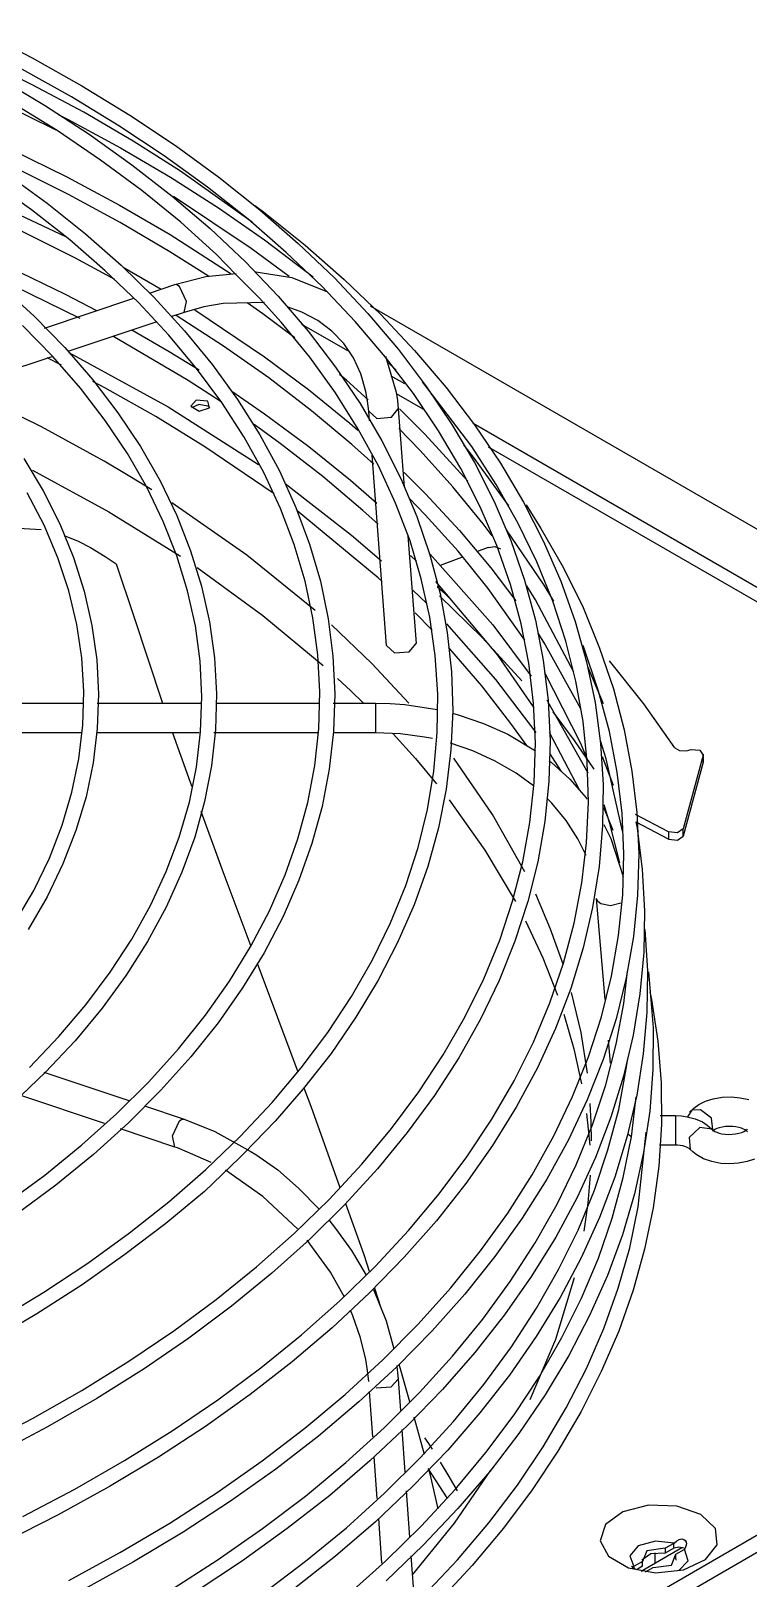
# Model space of a CAD drawing. Extents: x 594 to 813, y 174 to 240.
# Drawn here: x 760.645 to 761.254, y 205.026 to 206.341 of the extents above; entities that cross this region are included whole.
import ezdxf

# ---------------------------------------------------------------- set-up
doc = ezdxf.new("R2010")
doc.units = 0
doc.header["$MEASUREMENT"] = 0
doc.layers.add('AC.REF(S). PIPING', color=3, linetype='CONTINUOUS', lineweight=30)
doc.layers.add('LG-Product', color=3, linetype='CONTINUOUS')

# ---------------------------------------------------------------- blocks, each defined once
blk = doc.blocks.new('UW1-4')
at = {"layer": 'LG-Product', "color": 3, "linetype": 'Continuous'}
for p, q in [((3276.93, 4573.58), (3272.51, 4571.3)), ((3272.51, 4571.3), (3268.27, 4568.92)), ((3272.49, 4569.01), (3277.03, 4571.24)), ((3269.16, 4567.99), (3273.38, 4570.34)), ((3268.27, 4568.92), (3264.2, 4566.43)), ((3268.11, 4566.67), (3272.49, 4569.01)), ((3275.45, 4569.66), (3271.45, 4567.28)), ((3265.12, 4565.53), (3269.16, 4567.99)), ((3271.45, 4567.28), (3267.64, 4564.8)), ((3270.37, 4565.11), (3274.25, 4567.51)), ((3270.5, 4565.18), (3275.09, 4567.44)), ((3264.2, 4566.43), (3260.32, 4563.84)), ((3263.91, 4564.22), (3268.11, 4566.67)), ((3269.45, 4566.05), (3265, 4563.65)), ((3270.28, 4566.48), (3269.45, 4566.05)), ((3261.27, 4562.97), (3265.12, 4565.53)), ((3267.64, 4564.8), (3264.02, 4562.22)), ((3266.69, 4562.61), (3270.37, 4565.11)), ((3270.45, 4565.16), (3270.5, 4565.18)), ((3260.32, 4563.84), (3256.63, 4561.16)), ((3259.89, 4561.67), (3263.91, 4564.22)), ((3265, 4563.65), (3260.74, 4561.15)), ((3274.18, 4563.46), (3269.54, 4561.18)), ((3257.61, 4560.32), (3261.27, 4562.97)), ((3264.02, 4562.22), (3260.6, 4559.55)), ((3263.19, 4560.02), (3266.69, 4562.61)), ((3269.42, 4559.7), (3274, 4561.98)), ((3256.63, 4561.16), (3253.15, 4558.39)), ((3253.79, 4557.35), (3259.89, 4561.67)), ((3260.74, 4561.15), (3256.65, 4558.55)), ((3269.54, 4561.18), (3265.08, 4558.79)), ((3279.05, 4560.53), (3269.73, 4556.16)), ((3274.65, 4561.43), (3271.21, 4558.94)), ((3272.54, 4558.37), (3275.98, 4560.82)), ((3253.88, 4555.11), (3260.48, 4559.52)), ((3254.15, 4557.59), (3257.61, 4560.32)), ((3260.6, 4559.55), (3257.38, 4556.8)), ((3259.87, 4557.35), (3263.19, 4560.02)), ((3265.02, 4557.32), (3269.42, 4559.7)), ((3252.84, 4558.2), (3249.31, 4555.38)), ((3253.15, 4558.39), (3249.88, 4555.53)), ((3256.65, 4558.55), (3252.76, 4555.84)), ((3253.58, 4558.76), (3252.84, 4558.2)), ((3265.08, 4558.79), (3260.78, 4556.29)), ((3271.21, 4558.94), (3267.97, 4556.35)), ((3269.31, 4555.83), (3272.54, 4558.37)), ((3250.9, 4554.77), (3254.15, 4557.59)), ((3257.38, 4556.8), (3254.38, 4553.96)), ((3256.83, 4554.58), (3259.87, 4557.35)), ((3260.79, 4554.82), (3265.02, 4557.32)), ((3268.88, 4554.31), (3273.45, 4556.6)), ((3249.31, 4555.38), (3245.99, 4552.47)), ((3249.88, 4555.53), (3246.82, 4552.6)), ((3252.76, 4555.84), (3248.63, 4552.7)), ((3260.78, 4556.29), (3255.58, 4552.96)), ((3267.97, 4556.35), (3264.94, 4553.68)), ((3266.28, 4553.21), (3269.31, 4555.83)), ((3247.86, 4551.87), (3250.9, 4554.77)), ((3250.67, 4552.71), (3253.88, 4555.11)), ((3254.38, 4553.96), (3251.6, 4551.05)), ((3256.02, 4553.75), (3256.83, 4554.58)), ((3257.51, 4552.74), (3260.79, 4554.82)), ((3265.48, 4552.47), (3268.88, 4554.31)), ((3250.44, 4552.63), (3247.41, 4551.42)), ((3253.49, 4553.11), (3250.44, 4552.63)), ((3253.21, 4550.9), (3255.23, 4552.92)), ((3257.74, 4552.72), (3255.15, 4552.98)), ((3255.23, 4552.92), (3256.02, 4553.75)), ((3260.37, 4552.03), (3257.74, 4552.72)), ((3264.75, 4553.5), (3261.54, 4551.64)), ((3264.94, 4553.68), (3262.13, 4550.93)), ((3263.47, 4550.51), (3266.28, 4553.21)), ((3268.41, 4549.14), (3276.71, 4553.18)), ((3274.36, 4553.48), (3269.69, 4551.21)), ((3245.99, 4552.47), (3242.88, 4549.49)), ((3246.82, 4552.6), (3243.98, 4549.59)), ((3245.05, 4548.9), (3247.86, 4551.87)), ((3259.39, 4550.59), (3259.98, 4551.86)), ((3259.98, 4551.86), (3260.19, 4552.01)), ((3260.19, 4552.01), (3260.37, 4552.03)), ((3262.54, 4551.31), (3260.37, 4552.03)), ((3275.15, 4551.93), (3272.33, 4549.34)), ((3142.58, 4491.8), (3243.75, 4550.21)), ((3251.6, 4551.05), (3249.05, 4548.07)), ((3249.59, 4549.7), (3250.74, 4550.11)), ((3251.33, 4548.84), (3253.21, 4550.9)), ((3252.76, 4550.51), (3256.27, 4550.43)), ((3252.89, 4549.55), (3254.22, 4550.49)), ((3256.27, 4550.43), (3257.91, 4550.13)), ((3257.91, 4550.13), (3259.58, 4549.65)), ((3259.58, 4549.65), (3259.39, 4550.59)), ((3262.13, 4550.93), (3259.54, 4548.11)), ((3260.88, 4547.74), (3263.47, 4550.51)), ((3271.44, 4548.34), (3263.86, 4550.87)), ((3269.69, 4551.21), (3267.03, 4549.83)), ((3242.88, 4549.49), (3240, 4546.43)), ((3243.98, 4549.59), (3241.36, 4546.51)), ((3242.46, 4545.87), (3245.05, 4548.9)), ((3249.6, 4548.68), (3245.7, 4546.42)), ((3247.03, 4548.09), (3248.22, 4548.99)), ((3248.22, 4548.99), (3249.59, 4549.7)), ((3248.9, 4545.88), (3251.33, 4548.84)), ((3250.17, 4547.5), (3252.89, 4549.55)), ((3258.67, 4549.88), (3252.76, 4545.91)), ((3256.24, 4546.8), (3260.27, 4549.41)), ((3259.58, 4549.65), (3260.7, 4549.28)), ((3260.27, 4549.41), (3260.28, 4549.41)), ((3262, 4548.84), (3269.47, 4546.35)), ((3272.33, 4549.34), (3269.73, 4546.68)), ((3246.02, 4547.03), (3247.03, 4548.09)), ((3249.05, 4548.07), (3246.72, 4545.02)), ((3259.54, 4548.11), (3257.17, 4545.22)), ((3258.52, 4544.91), (3260.88, 4547.74)), ((3259.24, 4543.88), (3265.63, 4547.64)), ((3264.03, 4548.18), (3260.86, 4546.34)), ((3270.75, 4545.93), (3273.31, 4548.55)), ((3240, 4546.43), (3237.33, 4543.3)), ((3241.36, 4546.51), (3238.98, 4543.36)), ((3245.2, 4545.8), (3246.02, 4547.03)), ((3252.4, 4544.11), (3256.24, 4546.8)), ((3260.86, 4546.34), (3258.32, 4544.78)), ((3269.37, 4546.27), (3260.94, 4541.66)), ((3269.73, 4546.68), (3267.35, 4543.94)), ((3240.09, 4542.77), (3242.46, 4545.87)), ((3242.48, 4545.95), (3241.57, 4542.89)), ((3241.57, 4544.75), (3242.25, 4545.42)), ((3244.57, 4544.44), (3245.2, 4545.8)), ((3246.72, 4545.02), (3244.63, 4541.92)), ((3246.73, 4542.85), (3248.9, 4545.88)), ((3252.76, 4545.91), (3249.02, 4543.13)), ((3257.17, 4545.22), (3255.04, 4542.27)), ((3256.38, 4542.01), (3258.52, 4544.91)), ((3268.4, 4543.24), (3270.75, 4545.93)), ((3270.01, 4545.19), (3271.22, 4545.8)), ((3270.75, 4545.93), (3278.06, 4543.49)), ((3235.15, 4538.28), (3239.33, 4543.76)), ((3242.01, 4544.29), (3240.85, 4543.62)), ((3243.94, 4542.25), (3245.79, 4543.91)), ((3244.13, 4542.94), (3244.57, 4544.44)), ((3245.79, 4543.91), (3246.37, 4544.4)), ((3248.76, 4541.32), (3252.4, 4544.11)), ((3256.44, 4542.07), (3259.24, 4543.88)), ((3267.35, 4543.94), (3265.21, 4541.14)), ((3266.32, 4543.27), (3267.33, 4543.8)), ((3237.33, 4543.3), (3234.9, 4540.11)), ((3238.98, 4543.36), (3236.83, 4540.16)), ((3237.96, 4539.62), (3240.09, 4542.77)), ((3239.28, 4541.45), (3241.55, 4542.76)), ((3241.46, 4542.19), (3241.39, 4541.47)), ((3241.57, 4542.89), (3241.46, 4542.19)), ((3243.89, 4541.28), (3243.99, 4542.13)), ((3243.99, 4542.13), (3244.13, 4542.94)), ((3244.79, 4539.76), (3246.73, 4542.85)), ((3249.02, 4543.13), (3245.49, 4540.25)), ((3255.53, 4542.97), (3252.76, 4541.06)), ((3255.04, 4542.27), (3253.14, 4539.26)), ((3257.42, 4541.55), (3257.58, 4542.12)), ((3257.58, 4542.12), (3258.57, 4542.21)), ((3258.57, 4542.21), (3259.02, 4541.7)), ((3261.98, 4540.82), (3266.32, 4543.27)), ((3266.28, 4540.49), (3268.4, 4543.24)), ((3271.7, 4539.94), (3277.26, 4542.69)), ((3241.29, 4541.49), (3239.12, 4539.33)), ((3241.39, 4541.47), (3240.89, 4534.83)), ((3241.96, 4540.78), (3241.39, 4541.47)), ((3244.63, 4541.92), (3242.78, 4538.77)), ((3243.89, 4541.27), (3243.21, 4540.67)), ((3243.83, 4540.46), (3243.89, 4541.28)), ((3245.33, 4538.45), (3248.76, 4541.32)), ((3252.76, 4541.06), (3249, 4538.28)), ((3260.94, 4541.66), (3253.27, 4536.75)), ((3254.48, 4539.06), (3256.38, 4542.01)), ((3257.4, 4541.57), (3257.48, 4541.64)), ((3258.31, 4541.29), (3257.42, 4541.55)), ((3257.48, 4541.64), (3257.58, 4541.71)), ((3257.58, 4541.71), (3258.33, 4541.85)), ((3257.82, 4538.26), (3261.98, 4540.82)), ((3259.02, 4541.7), (3258.31, 4541.29)), ((3258.33, 4541.85), (3258.96, 4541.57)), ((3265.21, 4541.14), (3263.3, 4538.28)), ((3235.03, 4540.26), (3146.83, 4489.34)), ((3234.9, 4540.11), (3232.71, 4536.86)), ((3236.83, 4540.16), (3234.92, 4536.91)), ((3236.07, 4536.41), (3237.96, 4539.62)), ((3239.54, 4537.95), (3241.35, 4539.8)), ((3243.21, 4540.67), (3241.96, 4540.78)), ((3243.08, 4536.64), (3244.79, 4539.76)), ((3245.49, 4540.25), (3244.81, 4539.67)), ((3251.42, 4538.54), (3253.63, 4540.15)), ((3264.4, 4537.68), (3266.28, 4540.49)), ((3266.39, 4537.03), (3271.7, 4539.94)), ((3142.79, 4485.74), (3233.71, 4538.23)), ((3233.06, 4535.06), (3235.15, 4538.28)), ((3234.99, 4537.37), (3235.82, 4538.41)), ((3239.12, 4539.33), (3235.49, 4535.34)), ((3242.78, 4538.77), (3241.17, 4535.57)), ((3243.46, 4536.78), (3245.33, 4538.45)), ((3249, 4538.28), (3245.44, 4535.41)), ((3247.8, 4535.74), (3251.42, 4538.54)), ((3253.14, 4539.26), (3251.49, 4536.21)), ((3251.94, 4534.27), (3257.82, 4538.26)), ((3252.82, 4536.06), (3254.48, 4539.06)), ((3263.3, 4538.28), (3261.63, 4535.37)), ((3232.71, 4536.86), (3230.75, 4533.56)), ((3231.98, 4533.24), (3234.99, 4537.37)), ((3234.92, 4536.91), (3233.25, 4533.62)), ((3236.74, 4534.86), (3239.54, 4537.95)), ((3242.38, 4521.36), (3243.61, 4537.54)), ((3262.76, 4534.82), (3264.4, 4537.68)), ((3264.34, 4535.82), (3266.39, 4537.03)), ((3273.21, 4537.27), (3271.56, 4534.51)), ((3234.42, 4533.16), (3236.07, 4536.41)), ((3240.89, 4536.07), (3239.06, 4534.25)), ((3241.17, 4535.57), (3239.81, 4532.34)), ((3241.61, 4533.47), (3243.08, 4536.64)), ((3244.4, 4532.85), (3247.8, 4535.74)), ((3251.49, 4536.21), (3250.08, 4533.11)), ((3251.4, 4533.02), (3252.82, 4536.06)), ((3262.33, 4534.59), (3264.34, 4535.82)), ((3272.46, 4536.26), (3265.98, 4532.72)), ((3231.22, 4531.79), (3233.06, 4535.06)), ((3234.17, 4531.71), (3236.74, 4534.86)), ((3239.06, 4534.25), (3236.18, 4531.14)), ((3245.44, 4535.41), (3243.2, 4533.47)), ((3251, 4535.13), (3245.37, 4530.75)), ((3261.63, 4535.37), (3260.2, 4532.42)), ((3261.36, 4531.92), (3262.76, 4534.82)), ((3271.56, 4534.51), (3270.15, 4531.7)), ((3271.49, 4531.61), (3272.91, 4534.35)), ((3230.75, 4533.56), (3229.04, 4530.22)), ((3230.53, 4533.33), (3229.26, 4531.32)), ((3233.25, 4533.62), (3231.83, 4530.29)), ((3233.02, 4529.88), (3234.42, 4533.16)), ((3239.1, 4532.48), (3240.43, 4533.85)), ((3240.39, 4530.27), (3241.61, 4533.47)), ((3250.08, 4533.11), (3248.92, 4529.98)), ((3250.23, 4529.95), (3251.4, 4533.02)), ((3254.26, 4529.06), (3260.63, 4533.5)), ((3229.62, 4528.47), (3231.22, 4531.79)), ((3233.4, 4530.7), (3234.17, 4531.71)), ((3236.31, 4529.38), (3239.1, 4532.48)), ((3239.81, 4532.34), (3238.7, 4529.07)), ((3243.09, 4531.67), (3244.4, 4532.85)), ((3243.11, 4527.13), (3249.97, 4532.81)), ((3260.2, 4532.42), (3259.03, 4529.43)), ((3265.98, 4532.72), (3259.9, 4528.95)), ((3260.2, 4528.99), (3261.36, 4531.92)), ((3270.15, 4531.7), (3268.99, 4528.85)), ((3270.31, 4528.82), (3271.49, 4531.61)), ((3229.26, 4531.32), (3227.35, 4527.98)), ((3232.21, 4531.21), (3229.02, 4526.49)), ((3231.83, 4530.29), (3230.66, 4526.92)), ((3236.18, 4531.14), (3233.52, 4527.96)), ((3240.57, 4530.69), (3239.88, 4521.55)), ((3245.37, 4530.75), (3242.82, 4528.56)), ((3269.79, 4530.71), (3268.59, 4530.25)), ((3273.65, 4531.34), (3271.74, 4531.22)), ((3229.04, 4530.22), (3227.57, 4526.84)), ((3231.86, 4526.56), (3233.02, 4529.88)), ((3233.17, 4529.77), (3232.7, 4529.58)), ((3233.74, 4529.71), (3233.17, 4529.77)), ((3238.71, 4529.17), (3233.35, 4523.13)), ((3233.74, 4529.71), (3234.73, 4529.34)), ((3233.76, 4526.23), (3236.31, 4529.38)), ((3238.7, 4529.07), (3237.83, 4525.78)), ((3239.43, 4527.03), (3240.39, 4530.27)), ((3239.84, 4528.54), (3240.34, 4529.03)), ((3248.92, 4529.98), (3248.01, 4526.83)), ((3248.45, 4524.36), (3254.26, 4529.06)), ((3249.31, 4526.85), (3250.23, 4529.95)), ((3259.03, 4529.43), (3258.1, 4526.42)), ((3259.29, 4526.03), (3260.2, 4528.99)), ((3267.54, 4529.71), (3266.3, 4528.94)), ((3268.59, 4530.25), (3267.54, 4529.71)), ((3227.35, 4527.98), (3225.69, 4524.59)), ((3228.26, 4525.13), (3229.62, 4528.47)), ((3233.52, 4527.96), (3231.41, 4525.17)), ((3236.01, 4528.86), (3237.84, 4528.17)), ((3258.47, 4527.99), (3252.89, 4523.93)), ((3265.37, 4528.3), (3263.89, 4523.92)), ((3266.3, 4528.94), (3265.37, 4528.3)), ((3268.99, 4528.85), (3268.08, 4525.98)), ((3269.39, 4526.01), (3270.31, 4528.82)), ((3227.57, 4526.84), (3226.35, 4523.42)), ((3229.02, 4526.49), (3228.21, 4525.14)), ((3229.72, 4525.24), (3230.47, 4526.45)), ((3230.66, 4526.92), (3229.74, 4523.53)), ((3230.95, 4523.22), (3231.86, 4526.56)), ((3232.94, 4520.56), (3238.19, 4526.8)), ((3237.41, 4525.75), (3238.07, 4526.36)), ((3238.71, 4523.78), (3239.43, 4527.03)), ((3242.77, 4526.82), (3243.11, 4527.13)), ((3248.01, 4526.83), (3247.35, 4523.65)), ((3248.64, 4523.72), (3249.31, 4526.85)), ((3258.1, 4526.42), (3257.42, 4523.38)), ((3226.48, 4519.12), (3229.72, 4525.24)), ((3227.15, 4521.75), (3228.26, 4525.13)), ((3230.64, 4521.83), (3233.76, 4526.23)), ((3234.24, 4522.02), (3237.89, 4525.58)), ((3236.77, 4525.14), (3237.41, 4525.75)), ((3237.83, 4525.78), (3237.22, 4522.47)), ((3240.14, 4526.08), (3239, 4524.96)), ((3258.63, 4523.04), (3259.29, 4526.03)), ((3268.08, 4525.98), (3267.42, 4523.08)), ((3268.71, 4523.17), (3269.39, 4526.01)), ((3225.69, 4524.59), (3224.28, 4521.16)), ((3238.24, 4520.52), (3238.71, 4523.78)), ((3238.5, 4522.67), (3239.96, 4524.15)), ((3252.89, 4523.93), (3247.76, 4519.67)), ((3248.22, 4520.59), (3248.64, 4523.72)), ((3263.89, 4523.92), (3261.43, 4516.47)), ((3226.35, 4523.42), (3225.38, 4519.98)), ((3229.54, 4522.43), (3228.9, 4521.42)), ((3229.74, 4523.53), (3229.07, 4520.12)), ((3233.35, 4523.13), (3230.1, 4518.76)), ((3230.3, 4519.86), (3230.95, 4523.22)), ((3237.3, 4523.22), (3233.12, 4518.49)), ((3237.22, 4522.47), (3236.87, 4519.15)), ((3243.64, 4519.84), (3247.06, 4523.12)), ((3247.35, 4523.65), (3246.95, 4520.46)), ((3257.42, 4523.38), (3257, 4520.33)), ((3258.23, 4520.04), (3258.63, 4523.04)), ((3267.42, 4523.08), (3267.01, 4520.17)), ((3268.28, 4520.32), (3268.71, 4523.17)), ((3224.28, 4521.16), (3223.11, 4517.7)), ((3224.36, 4517.49), (3225.69, 4521.36)), ((3228.9, 4521.42), (3225.89, 4516.03)), ((3226.29, 4518.34), (3227.15, 4521.75)), ((3230.89, 4518.36), (3234.24, 4522.02)), ((3234.3, 4517.95), (3237.01, 4521.08)), ((3237.01, 4521.08), (3237.12, 4521.19)), ((3240.45, 4520.85), (3239.88, 4521.55)), ((3242.38, 4521.36), (3241.7, 4520.76)), ((3220.53, 4516.42), (3223.44, 4520.08)), ((3225.38, 4519.98), (3224.66, 4516.52)), ((3229.07, 4520.12), (3228.65, 4516.7)), ((3229.89, 4516.17), (3232.94, 4520.56)), ((3229.89, 4516.48), (3230.3, 4519.86)), ((3238.03, 4517.24), (3238.24, 4520.52)), ((3241.7, 4520.76), (3240.45, 4520.85)), ((3240.48, 4516.48), (3243.64, 4519.84)), ((3246.95, 4520.46), (3246.79, 4517.27)), ((3248.05, 4517.45), (3248.22, 4520.59)), ((3257, 4520.33), (3256.83, 4517.26)), ((3258.08, 4517.04), (3258.23, 4520.04)), ((3267.01, 4520.17), (3266.86, 4517.25)), ((3268.11, 4517.46), (3268.28, 4520.32)), ((3225.29, 4519.53), (3223.99, 4516.45)), ((3225.88, 4513.06), (3228.93, 4519.04)), ((3233.12, 4518.49), (3229.71, 4513.97)), ((3236.87, 4519.15), (3236.76, 4515.82)), ((3246.54, 4518.56), (3245.43, 4517.52)), ((3223.11, 4517.7), (3222.19, 4514.22)), ((3223.44, 4514.06), (3224.36, 4517.49)), ((3225.68, 4514.92), (3226.29, 4518.34)), ((3231.81, 4514.76), (3234.3, 4517.95)), ((3238.07, 4513.97), (3238.03, 4517.24)), ((3245.43, 4517.52), (3244.35, 4516.48)), ((3246.79, 4517.27), (3246.9, 4514.07)), ((3248.14, 4514.3), (3248.05, 4517.45)), ((3256.83, 4517.26), (3256.91, 4514.21)), ((3266.86, 4517.25), (3266.96, 4514.33)), ((3268.2, 4514.6), (3268.11, 4517.46)), ((3217.89, 4512.69), (3220.53, 4516.42)), ((3224.66, 4516.52), (3224.2, 4513.04)), ((3228.67, 4516.6), (3225.29, 4510.56)), ((3228.65, 4516.7), (3228.49, 4513.27)), ((3228.77, 4516.75), (3228.67, 4516.6)), ((3229.74, 4513.1), (3229.89, 4516.48)), ((3236.76, 4515.82), (3236.91, 4512.5)), ((3240.84, 4516.35), (3238.08, 4515.93)), ((3242.07, 4516.44), (3240.84, 4516.35)), ((3243.31, 4516.47), (3242.07, 4516.44)), ((3246.92, 4516.47), (3243.31, 4516.47)), ((3243.31, 4516.47), (3243.31, 4515.84)), ((3243.31, 4515.84), (3243.31, 4514.59)), ((3256.88, 4516.47), (3248.17, 4516.47)), ((3258.18, 4514.04), (3258.08, 4517.04)), ((3266.98, 4516.47), (3258.12, 4516.47)), ((3276.9, 4516.47), (3268.23, 4516.47)), ((3225.33, 4511.49), (3225.68, 4514.92)), ((3226.42, 4513.31), (3228.22, 4515.73)), ((3230.47, 4512.87), (3231.81, 4514.76)), ((3234.14, 4514.76), (3232.08, 4513.83)), ((3236.3, 4515.49), (3234.14, 4514.76)), ((3236.77, 4515.62), (3236.3, 4515.49)), ((3243.31, 4514.59), (3243.31, 4513.96)), ((3268.53, 4511.75), (3268.2, 4514.6)), ((3222.19, 4514.22), (3221.53, 4510.71)), ((3222.78, 4510.6), (3223.44, 4514.06)), ((3223.72, 4511.76), (3224.19, 4513.28)), ((3224.74, 4510.87), (3226.42, 4513.31)), ((3225.99, 4509.11), (3228.54, 4513.97)), ((3228.49, 4513.27), (3228.58, 4509.84)), ((3232.08, 4513.83), (3229.72, 4512.43)), ((3238.37, 4510.7), (3238.07, 4513.97)), ((3238.49, 4513.46), (3239.17, 4513.59)), ((3239.17, 4513.59), (3241.21, 4513.87)), ((3241.83, 4513.88), (3239.93, 4511.77)), ((3241.21, 4513.87), (3243.31, 4513.96)), ((3243.31, 4513.96), (3246.91, 4513.96)), ((3246.9, 4514.07), (3247.25, 4510.88)), ((3248.48, 4511.17), (3248.14, 4514.3)), ((3248.19, 4513.96), (3257.06, 4513.96)), ((3256.91, 4514.21), (3257.25, 4511.15)), ((3258.54, 4511.04), (3258.18, 4514.04)), ((3258.32, 4513.96), (3267.02, 4513.96)), ((3260.57, 4513.96), (3259.07, 4509.76)), ((3266.96, 4514.33), (3267.31, 4511.42)), ((3268.3, 4513.96), (3277.14, 4513.96)), ((3215.48, 4512.13), (3215.48, 4511.51)), ((3215.76, 4512.47), (3215.49, 4512.06)), ((3215.49, 4512.06), (3217.17, 4505.8)), ((3215.49, 4512.06), (3215.49, 4511.45)), ((3216.51, 4512.53), (3215.76, 4512.47)), ((3216.91, 4512.44), (3216.51, 4512.53)), ((3217.49, 4512.45), (3216.91, 4512.44)), ((3217.89, 4512.69), (3217.49, 4512.45)), ((3224.05, 4511.94), (3223.14, 4509.51)), ((3224.2, 4513.04), (3223.99, 4509.56)), ((3225.27, 4511.6), (3225.88, 4513.06)), ((3228.36, 4511.95), (3227.55, 4510.67)), ((3228.53, 4512.23), (3228.36, 4511.95)), ((3229.84, 4509.73), (3229.74, 4513.1)), ((3233.15, 4511.56), (3235.05, 4512.42)), ((3235.05, 4512.42), (3236.96, 4513.07)), ((3236.91, 4512.5), (3237.32, 4509.18)), ((3215.48, 4511.48), (3215.48, 4511.51)), ((3215.49, 4511.45), (3215.48, 4511.48)), ((3215.49, 4511.45), (3217.17, 4505.19)), ((3221.53, 4510.71), (3221.12, 4507.2)), ((3222.33, 4505.59), (3223.72, 4511.76)), ((3222.37, 4507.14), (3222.78, 4510.6)), ((3225.23, 4508.06), (3225.33, 4511.49)), ((3228.4, 4511.45), (3226.82, 4510.01)), ((3228.58, 4511.59), (3228.4, 4511.45)), ((3231.38, 4510.52), (3233.15, 4511.56)), ((3233.38, 4507.03), (3236.66, 4511.8)), ((3239.93, 4511.77), (3238.13, 4509.62)), ((3238.91, 4507.45), (3238.37, 4510.7)), ((3247.25, 4510.88), (3247.86, 4507.71)), ((3249.07, 4508.05), (3248.48, 4511.17)), ((3257.25, 4511.15), (3257.84, 4508.11)), ((3259.14, 4508.06), (3258.54, 4511.04)), ((3267.31, 4511.42), (3267.92, 4508.53)), ((3269.12, 4508.91), (3268.53, 4511.75)), ((3223.99, 4509.56), (3224.03, 4506.07)), ((3226.82, 4510.01), (3225.43, 4508.44)), ((3228.58, 4509.84), (3228.92, 4506.42)), ((3230.2, 4506.35), (3229.84, 4509.73)), ((3229.9, 4509.44), (3231.38, 4510.52)), ((3259.07, 4509.76), (3258.94, 4509.41)), ((3225.38, 4504.62), (3225.23, 4508.06)), ((3225.43, 4508.44), (3225.34, 4508.32)), ((3227.12, 4506.52), (3228.35, 4507.99)), ((3228.35, 4507.99), (3228.75, 4508.4)), ((3237.06, 4508.25), (3234.04, 4503.99)), ((3237.32, 4509.18), (3237.98, 4505.88)), ((3249.91, 4504.95), (3249.07, 4508.05)), ((3257.84, 4508.11), (3258.68, 4505.1)), ((3260, 4505.1), (3259.14, 4508.06)), ((3267.92, 4508.53), (3268.78, 4505.66)), ((3269.95, 4506.1), (3269.12, 4508.91)), ((3218.42, 4505.54), (3221.23, 4507.02)), ((3221.12, 4507.2), (3220.96, 4503.68)), ((3222.22, 4503.67), (3222.37, 4507.14)), ((3223.96, 4507.65), (3223.17, 4505.68)), ((3223.41, 4506.24), (3223.9, 4507.85)), ((3230.62, 4502.16), (3233.38, 4507.03)), ((3239.71, 4504.21), (3238.91, 4507.45)), ((3247.86, 4507.71), (3248.72, 4504.56)), ((3258.17, 4507.3), (3256.37, 4502.4)), ((3217.17, 4505.19), (3217.17, 4505.8)), ((3217.17, 4505.8), (3217.66, 4505.46)), ((3217.66, 4505.46), (3218.42, 4505.54)), ((3218.42, 4504.93), (3221.18, 4506.37)), ((3218.42, 4505.54), (3218.42, 4504.93)), ((3221.1, 4505.87), (3220.66, 4502.35)), ((3221.19, 4506.4), (3221.1, 4505.87)), ((3222.57, 4502.91), (3223.41, 4506.24)), ((3223.93, 4506.18), (3223.33, 4504.97)), ((3224.03, 4506.07), (3224.33, 4502.59)), ((3226.12, 4504.96), (3227.12, 4506.52)), ((3228.92, 4506.42), (3229.52, 4503.01)), ((3230.81, 4503), (3230.2, 4506.35)), ((3237.98, 4505.88), (3238.88, 4502.6)), ((3268.78, 4505.66), (3269.88, 4502.82)), ((3271.03, 4503.31), (3269.95, 4506.1)), ((3217.66, 4504.84), (3217.17, 4505.19)), ((3218.42, 4504.93), (3217.66, 4504.84)), ((3223.33, 4504.97), (3222.28, 4501.74)), ((3225.78, 4501.2), (3225.38, 4504.62)), ((3225.43, 4503.53), (3226.12, 4504.96)), ((3234.04, 4503.99), (3231.44, 4499.64)), ((3240.75, 4500.99), (3239.71, 4504.21)), ((3248.72, 4504.56), (3249.83, 4501.43)), ((3251, 4501.88), (3249.91, 4504.95)), ((3258.68, 4505.1), (3259.77, 4502.11)), ((3261.1, 4502.17), (3260, 4505.1)), ((3220.96, 4503.68), (3221.06, 4500.16)), ((3222.32, 4500.19), (3222.22, 4503.67)), ((3229.52, 4503.01), (3230.37, 4499.62)), ((3231.67, 4499.66), (3230.81, 4503)), ((3269.88, 4502.82), (3271.23, 4500.01)), ((3272.36, 4500.57), (3271.03, 4503.31)), ((3220.66, 4502.35), (3220.47, 4498.83)), ((3224.33, 4502.59), (3224.87, 4499.13)), ((3238.88, 4502.6), (3240.04, 4499.35)), ((3249.83, 4501.43), (3251.18, 4498.34)), ((3252.34, 4498.83), (3251, 4501.88)), ((3256.37, 4502.4), (3253.92, 4495.83)), ((3259.77, 4502.11), (3261.11, 4499.15)), ((3262.45, 4499.28), (3261.1, 4502.17)), ((3221.06, 4500.16), (3221.41, 4496.65)), ((3222.67, 4496.73), (3222.32, 4500.19)), ((3226.44, 4497.78), (3225.78, 4501.2)), ((3228.44, 4497.29), (3229.71, 4500.26)), ((3242.05, 4497.81), (3240.75, 4500.99)), ((3273.93, 4497.86), (3272.36, 4500.57)), ((3220.47, 4498.83), (3220.53, 4495.3)), ((3222.49, 4499.48), (3223.35, 4499.25)), ((3223.35, 4499.25), (3224.18, 4499.42)), ((3223.81, 4491.31), (3224.55, 4499.87)), ((3224.18, 4499.42), (3224.44, 4499.62)), ((3224.44, 4499.62), (3224.55, 4499.87)), ((3224.87, 4499.13), (3225.67, 4495.68)), ((3230.37, 4499.62), (3231.47, 4496.25)), ((3232.77, 4496.34), (3231.67, 4499.66)), ((3240.04, 4499.35), (3241.44, 4496.13)), ((3253.91, 4495.83), (3252.34, 4498.83)), ((3261.11, 4499.15), (3262.69, 4496.24)), ((3264.04, 4496.42), (3262.45, 4499.28)), ((3271.23, 4500.01), (3272.83, 4497.25)), ((3227.35, 4494.39), (3226.44, 4497.78)), ((3230.58, 4497.99), (3229.11, 4494.85)), ((3243.58, 4494.66), (3242.05, 4497.81)), ((3251.18, 4498.34), (3252.78, 4495.28)), ((3220.43, 4497.26), (3220.22, 4493.75)), ((3221.41, 4496.65), (3222.02, 4493.14)), ((3223.27, 4493.28), (3222.67, 4496.73)), ((3227.37, 4494.3), (3228.44, 4497.29)), ((3231.47, 4496.25), (3232.81, 4492.92)), ((3234.12, 4493.06), (3232.77, 4496.34)), ((3241.44, 4496.13), (3243.09, 4492.95)), ((3262.69, 4496.24), (3264.51, 4493.37)), ((3265.87, 4493.61), (3264.04, 4496.42)), ((3220.53, 4495.3), (3220.85, 4491.78)), ((3225.67, 4495.68), (3226.72, 4492.25)), ((3229.11, 4494.85), (3227.87, 4491.67)), ((3252.78, 4495.28), (3254.62, 4492.28)), ((3255.73, 4492.87), (3253.91, 4495.83)), ((3220.12, 4493.66), (3219.73, 4488.89)), ((3220.22, 4493.75), (3220.27, 4490.22)), ((3222.23, 4490.96), (3221.9, 4493.71)), ((3228.5, 4491.03), (3227.35, 4494.39)), ((3245.36, 4491.55), (3243.58, 4494.66)), ((3253.37, 4494.38), (3249.92, 4485.17)), ((3267.93, 4490.85), (3265.87, 4493.61)), ((3222.02, 4493.14), (3222.87, 4489.66)), ((3224.12, 4489.84), (3223.27, 4493.28)), ((3226.72, 4492.25), (3228.02, 4488.85)), ((3232.81, 4492.92), (3234.41, 4489.62)), ((3235.72, 4489.81), (3234.12, 4493.06)), ((3243.09, 4492.95), (3244.98, 4489.81)), ((3254.62, 4492.28), (3256.7, 4489.32)), ((3257.78, 4489.96), (3255.73, 4492.87)), ((3264.51, 4493.37), (3266.56, 4490.56)), ((3219.88, 4491.3), (3219.34, 4487.77)), ((3220.01, 4491.94), (3219.88, 4491.3)), ((3220.85, 4491.78), (3221.42, 4488.27)), ((3222.87, 4487.5), (3222.23, 4490.96)), ((3225.86, 4488.49), (3226.66, 4491.91)), ((3229.9, 4487.69), (3228.5, 4491.03)), ((3247.38, 4488.5), (3245.36, 4491.55)), ((3270.22, 4488.15), (3267.93, 4490.85)), ((3220.27, 4490.22), (3220.57, 4486.69)), ((3222.87, 4489.66), (3223.98, 4486.2)), ((3225.23, 4486.43), (3224.12, 4489.84)), ((3227.33, 4490.07), (3226.47, 4487.11)), ((3234.41, 4489.62), (3236.24, 4486.36)), ((3237.56, 4486.61), (3235.72, 4489.81)), ((3244.98, 4489.81), (3247.1, 4486.72)), ((3260.07, 4487.11), (3257.78, 4489.96)), ((3266.56, 4490.56), (3268.85, 4487.8)), ((3219.73, 4488.89), (3219.75, 4485.36)), ((3221.42, 4488.27), (3222.24, 4484.78)), ((3225.32, 4485.05), (3225.86, 4488.49)), ((3228.02, 4488.85), (3229.57, 4485.49)), ((3249.63, 4485.49), (3247.38, 4488.5)), ((3256.7, 4489.32), (3259.01, 4486.42)), ((3219.34, 4487.77), (3219.06, 4484.22)), ((3223.75, 4484.06), (3222.87, 4487.5)), ((3223.35, 4485.88), (3223.52, 4487.85)), ((3226.47, 4487.11), (3225.81, 4484.13)), ((3231.55, 4484.39), (3229.9, 4487.69)), ((3262.58, 4484.32), (3260.07, 4487.11)), ((3268.85, 4487.8), (3271.37, 4485.12)), ((3272.73, 4485.52), (3270.22, 4488.15)), ((3220.57, 4486.69), (3221.13, 4483.18)), ((3222.01, 4485.41), (3221.89, 4486.29)), ((3223.98, 4486.2), (3225.33, 4482.78)), ((3226.58, 4483.05), (3225.23, 4486.43)), ((3236.24, 4486.36), (3238.31, 4483.15)), ((3239.64, 4483.45), (3237.56, 4486.61)), ((3247.1, 4486.72), (3249.46, 4483.7)), ((3259.01, 4486.42), (3261.55, 4483.59)), ((3376.14, 4348.95), (3140.29, 4485.12)), ((3376.51, 4350.19), (3142.79, 4485.13)), ((3219.75, 4485.36), (3220.02, 4481.83)), ((3222.66, 4481.96), (3222.01, 4485.41)), ((3222.24, 4484.78), (3223.32, 4481.31)), ((3229.57, 4485.49), (3231.36, 4482.16)), ((3233.44, 4481.14), (3231.55, 4484.39)), ((3252.1, 4482.55), (3249.63, 4485.49)), ((3265.32, 4481.6), (3262.58, 4484.32)), ((3271.5, 4485.13), (3264.28, 4482.72)), ((3271.37, 4485.12), (3274.1, 4482.5)), ((3212.35, 4482.96), (3211.61, 4482.8)), ((3213.11, 4483.03), (3212.35, 4482.96)), ((3213.87, 4483), (3213.11, 4483.03)), ((3214.62, 4482.87), (3213.87, 4483)), ((3219.06, 4484.22), (3219.03, 4480.68)), ((3221.13, 4483.18), (3221.93, 4479.68)), ((3221.58, 4479.64), (3221.16, 4483.03)), ((3224.89, 4480.65), (3223.75, 4484.06)), ((3228.17, 4479.71), (3226.58, 4483.05)), ((3238.31, 4483.15), (3240.62, 4480)), ((3241.95, 4480.34), (3239.64, 4483.45)), ((3249.4, 4483.79), (3248.81, 4482.23)), ((3249.46, 4483.7), (3251.86, 4480.97)), ((3261.55, 4483.59), (3264.31, 4480.83)), ((3266.35, 4480.77), (3273.47, 4483.14)), ((3215.27, 4482.66), (3214.62, 4482.87)), ((3214.77, 4481.21), (3215.7, 4481.93)), ((3215.85, 4482.38), (3215.27, 4482.66)), ((3215.7, 4481.93), (3216.45, 4481.89)), ((3216.27, 4482.08), (3215.85, 4482.38)), ((3216.64, 4481.74), (3216.27, 4482.08)), ((3216.45, 4481.89), (3216.81, 4481.34)), ((3220.02, 4481.83), (3220.54, 4478.31)), ((3223.57, 4478.52), (3222.66, 4481.96)), ((3224.99, 4480.89), (3225.07, 4482.48)), ((3225.33, 4482.78), (3226.93, 4479.38)), ((3231.36, 4482.16), (3233.39, 4478.89)), ((3248.81, 4482.23), (3246.35, 4475.34)), ((3254.81, 4479.67), (3252.1, 4482.55)), ((3262.94, 4482.27), (3259.58, 4481.15)), ((3212.05, 4480.29), (3212.23, 4480.36)), ((3212.23, 4480.36), (3212.44, 4480.43)), ((3212.44, 4480.43), (3212.7, 4480.48)), ((3212.7, 4480.48), (3212.97, 4480.51)), ((3212.97, 4480.51), (3213.27, 4480.52)), ((3213.27, 4480.52), (3213.57, 4480.51)), ((3213.57, 4480.51), (3213.86, 4480.47)), ((3213.86, 4480.47), (3214.13, 4480.4)), ((3214.13, 4480.4), (3214.33, 4480.33)), ((3214.33, 4480.33), (3214.5, 4480.26)), ((3214.66, 4480.23), (3214.77, 4481.21)), ((3215.13, 4480.62), (3214.75, 4480.28)), ((3214.75, 4480.29), (3215.75, 4480.43)), ((3215.55, 4480.9), (3215.13, 4480.62)), ((3216.16, 4481.17), (3215.55, 4480.9)), ((3215.75, 4480.43), (3216.67, 4479.57)), ((3216.83, 4481.34), (3216.16, 4481.17)), ((3217.32, 4481.41), (3216.83, 4481.34)), ((3217.83, 4481.44), (3217.32, 4481.41)), ((3219.14, 4481.44), (3217.83, 4481.44)), ((3217.83, 4481.44), (3217.83, 4480.81)), ((3217.83, 4480.81), (3217.83, 4479.56)), ((3219.03, 4480.68), (3219.25, 4477.14)), ((3223.32, 4481.31), (3224.64, 4477.87)), ((3226.27, 4477.27), (3224.89, 4480.65)), ((3224.96, 4479.29), (3224.99, 4480.89)), ((3225.4, 4481.61), (3225.24, 4480.28)), ((3235.56, 4477.93), (3233.44, 4481.14)), ((3244.49, 4477.3), (3241.95, 4480.34)), ((3251.86, 4480.97), (3254.45, 4478.29)), ((3259.58, 4481.15), (3256.97, 4480.1)), ((3259.77, 4481.14), (3259.58, 4481.15)), ((3259.98, 4480.99), (3259.77, 4481.14)), ((3260.57, 4479.72), (3259.98, 4480.99)), ((3264.31, 4480.83), (3267.29, 4478.14)), ((3268.27, 4478.96), (3265.32, 4481.6)), ((3211.74, 4480.27), (3211.71, 4480.31)), ((3211.71, 4480.06), (3211.73, 4480.09)), ((3211.71, 4480.06), (3211.71, 4480.06)), ((3211.73, 4480.09), (3211.8, 4480.15)), ((3211.79, 4480.22), (3211.74, 4480.27)), ((3211.89, 4480.16), (3211.79, 4480.22)), ((3211.8, 4480.15), (3211.9, 4480.22)), ((3212.03, 4480.08), (3211.89, 4480.16)), ((3211.9, 4480.22), (3212.05, 4480.29)), ((3212.2, 4480.01), (3212.03, 4480.08)), ((3212.45, 4479.94), (3212.2, 4480.01)), ((3212.73, 4479.88), (3212.45, 4479.94)), ((3213.02, 4479.85), (3212.73, 4479.88)), ((3213.33, 4479.84), (3213.02, 4479.85)), ((3213.61, 4479.86), (3213.33, 4479.84)), ((3213.88, 4479.9), (3213.61, 4479.86)), ((3214.12, 4479.96), (3213.88, 4479.9)), ((3214.32, 4480.03), (3214.12, 4479.96)), ((3214.49, 4480.1), (3214.32, 4480.03)), ((3214.61, 4480.17), (3214.49, 4480.1)), ((3214.5, 4480.26), (3214.69, 4480.13)), ((3214.7, 4480.23), (3214.61, 4480.17)), ((3214.75, 4480.28), (3214.7, 4480.23)), ((3216.67, 4479.57), (3216.59, 4478.57)), ((3217.83, 4479.56), (3217.83, 4478.93)), ((3220.99, 4473.68), (3220.31, 4480.04)), ((3222.27, 4476.18), (3221.58, 4479.64)), ((3221.59, 4479.63), (3221.66, 4479.68)), ((3221.66, 4479.68), (3221.92, 4479.89)), ((3221.93, 4479.68), (3222.99, 4476.21)), ((3225.24, 4480.28), (3225.11, 4478.94)), ((3226.93, 4479.38), (3228.77, 4476.03)), ((3230, 4476.41), (3228.17, 4479.71)), ((3240.62, 4480), (3243.16, 4476.91)), ((3256.97, 4480.1), (3254.43, 4478.66)), ((3257.73, 4476.86), (3254.81, 4479.67)), ((3260.37, 4478.77), (3265, 4480.32)), ((3260.37, 4478.77), (3260.57, 4479.72)), ((3211.11, 4477.75), (3211.73, 4477.53)), ((3214.73, 4477.53), (3215.44, 4477.78)), ((3215.44, 4477.78), (3216.07, 4478.13)), ((3216.07, 4478.13), (3216.35, 4478.35)), ((3216.35, 4478.35), (3216.6, 4478.59)), ((3216.6, 4478.59), (3216.63, 4478.62)), ((3216.63, 4478.62), (3216.68, 4478.65)), ((3216.68, 4478.65), (3216.77, 4478.71)), ((3216.77, 4478.71), (3216.89, 4478.76)), ((3216.89, 4478.76), (3217.04, 4478.82)), ((3217.04, 4478.82), (3217.22, 4478.86)), ((3217.22, 4478.86), (3217.43, 4478.9)), ((3217.43, 4478.9), (3217.65, 4478.92)), ((3217.65, 4478.92), (3217.74, 4478.93)), ((3217.74, 4478.93), (3217.83, 4478.93)), ((3217.83, 4478.93), (3219.2, 4478.93)), ((3220.54, 4478.31), (3221.31, 4474.8)), ((3224.72, 4475.1), (3223.57, 4478.52)), ((3224.64, 4477.87), (3226.2, 4474.47)), ((3233.39, 4478.89), (3235.65, 4475.66)), ((3237.92, 4474.78), (3235.56, 4477.93)), ((3253.5, 4478.14), (3251.62, 4476.82)), ((3253.96, 4478.41), (3253.5, 4478.14)), ((3254.43, 4478.66), (3253.96, 4478.41)), ((3254.45, 4478.29), (3254.66, 4478.07)), ((3254.66, 4478.07), (3254.87, 4477.84)), ((3254.87, 4477.84), (3257.84, 4475)), ((3257.28, 4477.46), (3259.94, 4478.62)), ((3259.94, 4478.62), (3260.15, 4478.7)), ((3260.15, 4478.7), (3260.37, 4478.77)), ((3267.29, 4478.14), (3270.48, 4475.54)), ((3271.43, 4476.39), (3268.27, 4478.96)), ((3211.73, 4477.53), (3212.47, 4477.39)), ((3212.47, 4477.39), (3213.23, 4477.34)), ((3213.23, 4477.34), (3213.99, 4477.38)), ((3213.99, 4477.38), (3214.73, 4477.53)), ((3219.25, 4477.14), (3219.73, 4473.61)), ((3227.89, 4473.92), (3226.27, 4477.27)), ((3232.08, 4473.15), (3230, 4476.41)), ((3243.16, 4476.91), (3245.93, 4473.88)), ((3247.25, 4474.32), (3244.49, 4477.3)), ((3251.62, 4476.82), (3249.87, 4475.28)), ((3252.89, 4474.58), (3256.07, 4476.8)), ((3260.87, 4474.12), (3257.73, 4476.86)), ((3274.79, 4473.91), (3271.43, 4476.39)), ((3223.2, 4472.73), (3222.27, 4476.18)), ((3222.99, 4476.21), (3224.29, 4472.77)), ((3226.11, 4471.72), (3224.72, 4475.1)), ((3225.26, 4474), (3225.05, 4476.38)), ((3228.77, 4476.03), (3230.85, 4472.73)), ((3235.65, 4475.66), (3238.15, 4472.5)), ((3249.87, 4475.28), (3248.12, 4473.5)), ((3270.48, 4475.54), (3273.87, 4473.03)), ((3221.31, 4474.8), (3222.34, 4471.32)), ((3225.59, 4471.63), (3225.26, 4474)), ((3226.2, 4474.47), (3228.01, 4471.11)), ((3229.76, 4470.62), (3227.89, 4473.92)), ((3240.51, 4471.68), (3237.92, 4474.78)), ((3245.86, 4473.96), (3244.31, 4469.63)), ((3245.93, 4473.88), (3248.92, 4470.92)), ((3250.24, 4471.41), (3247.25, 4474.32)), ((3249.96, 4471.81), (3252.89, 4474.58)), ((3257.84, 4475), (3261.15, 4472.28)), ((3264.22, 4471.47), (3260.87, 4474.12)), ((3219.73, 4473.61), (3220.46, 4470.09)), ((3221.72, 4470.22), (3220.99, 4473.68)), ((3224.38, 4469.32), (3223.2, 4472.73)), ((3224.29, 4472.77), (3225.84, 4469.36)), ((3230.85, 4472.73), (3233.17, 4469.48)), ((3234.39, 4469.94), (3232.08, 4473.15)), ((3238.15, 4472.5), (3240.88, 4469.4)), ((3247.3, 4472.58), (3246.71, 4471.86)), ((3222.34, 4471.32), (3223.61, 4467.87)), ((3227.76, 4468.37), (3226.11, 4471.72)), ((3243.32, 4468.66), (3240.51, 4471.68)), ((3246.71, 4471.86), (3245.36, 4469.99)), ((3253.44, 4468.58), (3250.24, 4471.41)), ((3261.15, 4472.28), (3264.61, 4469.63)), ((3267.77, 4468.91), (3264.22, 4471.47)), ((3220.46, 4470.09), (3221.44, 4466.6)), ((3222.7, 4466.77), (3221.72, 4470.22)), ((3228.01, 4471.11), (3230.07, 4467.79)), ((3231.87, 4467.36), (3229.76, 4470.62)), ((3236.93, 4466.8), (3234.39, 4469.94)), ((3245.36, 4469.99), (3244.19, 4468.04)), ((3247.15, 4468.13), (3249.13, 4470.85)), ((3248.92, 4470.92), (3252.13, 4468.05)), ((3225.81, 4465.93), (3224.38, 4469.32)), ((3225.84, 4469.36), (3227.64, 4465.99)), ((3233.17, 4469.48), (3235.72, 4466.28)), ((3240.88, 4469.4), (3243.84, 4466.37)), ((3246.35, 4465.7), (3243.32, 4468.66)), ((3244.31, 4469.63), (3243.86, 4468.23)), ((3256.85, 4465.82), (3253.44, 4468.58)), ((3264.61, 4469.63), (3268.25, 4467.07)), ((3271.51, 4466.44), (3267.77, 4468.91)), ((3223.61, 4467.87), (3225.13, 4464.45)), ((3228, 4462.46), (3226.4, 4467.68)), ((3229.64, 4465.07), (3227.76, 4468.37)), ((3230.07, 4467.79), (3232.35, 4464.52)), ((3234.21, 4464.16), (3231.87, 4467.36)), ((3244.19, 4468.04), (3244.14, 4467.95)), ((3245.96, 4466.02), (3247.15, 4468.13)), ((3252.13, 4468.05), (3255.55, 4465.25)), ((3221.44, 4466.6), (3222.66, 4463.13)), ((3223.93, 4463.35), (3222.7, 4466.77)), ((3227.49, 4462.59), (3225.81, 4465.93)), ((3227.64, 4465.99), (3229.68, 4462.66)), ((3235.72, 4466.28), (3238.5, 4463.16)), ((3239.7, 4463.71), (3236.93, 4466.8)), ((3243.49, 4466.66), (3242.41, 4464)), ((3243.4, 4466.79), (3242.86, 4465.12)), ((3243.84, 4466.37), (3247.01, 4463.41)), ((3268.25, 4467.07), (3272.09, 4464.6)), ((3275.44, 4464.07), (3271.51, 4466.44)), ((3231.76, 4461.81), (3229.64, 4465.07)), ((3245.25, 4464.44), (3245.44, 4464.9)), ((3249.6, 4462.81), (3246.35, 4465.7)), ((3255.55, 4465.25), (3259.17, 4462.54)), ((3260.47, 4463.16), (3256.85, 4465.82)), ((3272.09, 4464.6), (3276.12, 4462.24)), ((3225.4, 4459.96), (3223.93, 4463.35)), ((3225.13, 4464.45), (3226.89, 4461.06)), ((3232.35, 4464.52), (3234.88, 4461.32)), ((3236.78, 4461.01), (3234.21, 4464.16)), ((3242.69, 4460.7), (3239.7, 4463.71)), ((3242.41, 4464), (3241.76, 4461.63)), ((3244.59, 4462.56), (3245.25, 4464.44)), ((3247.01, 4463.41), (3250.39, 4460.53)), ((3222.66, 4463.13), (3224.14, 4459.69)), ((3229.4, 4459.28), (3227.49, 4462.59)), ((3230.18, 4457.31), (3228, 4462.46)), ((3229.68, 4462.66), (3231.95, 4459.39)), ((3238.5, 4463.16), (3241.5, 4460.1)), ((3244.14, 4460.71), (3244.59, 4462.56)), ((3253.06, 4460.01), (3249.6, 4462.81)), ((3259.17, 4462.54), (3262.99, 4459.93)), ((3264.28, 4460.58), (3260.47, 4463.16)), ((3226.89, 4461.06), (3228.9, 4457.73)), ((3234.12, 4458.61), (3231.76, 4461.81)), ((3234.88, 4461.32), (3237.63, 4458.18)), ((3239.58, 4457.93), (3236.78, 4461.01)), ((3245.9, 4457.76), (3242.69, 4460.7)), ((3243.99, 4459.78), (3244.14, 4460.71)), ((3224.14, 4459.69), (3225.86, 4456.3)), ((3227.12, 4456.61), (3225.4, 4459.96)), ((3231.95, 4459.39), (3234.46, 4456.18)), ((3241.3, 4460.25), (3240.42, 4457.14)), ((3241.31, 4460.3), (3241.3, 4460.25)), ((3241.44, 4459.59), (3241.39, 4459.04)), ((3241.51, 4460.14), (3241.44, 4459.59)), ((3241.5, 4460.1), (3244.73, 4457.12)), ((3241.52, 4460.22), (3241.51, 4460.14)), ((3243.89, 4458.86), (3243.99, 4459.78)), ((3250.39, 4460.53), (3253.98, 4457.74)), ((3256.73, 4457.3), (3253.06, 4460.01)), ((3262.99, 4459.93), (3267, 4457.41)), ((3268.28, 4458.1), (3264.28, 4460.58)), ((3231.55, 4456.03), (3229.4, 4459.28)), ((3236.7, 4455.46), (3234.12, 4458.61)), ((3237.63, 4458.18), (3240.6, 4455.1)), ((3241.39, 4459.04), (3241.2, 4456.38)), ((3242, 4458.39), (3241.39, 4459.04)), ((3243.27, 4458.32), (3242, 4458.39)), ((3243.55, 4454.15), (3243.83, 4457.99)), ((3272.47, 4455.72), (3268.28, 4458.1)), ((3228.9, 4457.73), (3231.14, 4454.44)), ((3242.6, 4454.92), (3239.58, 4457.93)), ((3244.73, 4457.12), (3248.16, 4454.22)), ((3249.32, 4454.89), (3245.9, 4457.76)), ((3253.98, 4457.74), (3257.77, 4455.04)), ((3260.59, 4454.67), (3256.73, 4457.3)), ((3267, 4457.41), (3271.19, 4454.99)), ((3225.86, 4456.3), (3227.82, 4452.94)), ((3229.07, 4453.31), (3227.12, 4456.61)), ((3233.94, 4452.82), (3231.55, 4456.03)), ((3234.46, 4456.18), (3237.19, 4453.03)), ((3239.52, 4452.38), (3236.7, 4455.46)), ((3240.06, 4455.85), (3239.18, 4452.67)), ((3276.82, 4453.45), (3272.47, 4455.72)), ((3231.14, 4454.44), (3233.62, 4451.22)), ((3239.15, 4454.07), (3238.83, 4453.59)), ((3240.6, 4455.1), (3243.8, 4452.1)), ((3241.08, 4454.77), (3240.82, 4451.15)), ((3245.83, 4451.98), (3242.6, 4454.92)), ((3248.16, 4454.22), (3251.8, 4451.4)), ((3252.94, 4452.12), (3249.32, 4454.89)), ((3257.77, 4455.04), (3261.76, 4452.43)), ((3264.64, 4452.14), (3260.59, 4454.67)), ((3271.19, 4454.99), (3275.56, 4452.68)), ((3227.82, 4452.94), (3230.02, 4449.64)), ((3231.27, 4450.05), (3229.07, 4453.31)), ((3236.55, 4449.68), (3233.94, 4452.82)), ((3237.19, 4453.03), (3240.15, 4449.95)), ((3238.83, 4453.59), (3238.51, 4453.1)), ((3237.82, 4452), (3237.09, 4450.78)), ((3237.22, 4448.96), (3238.86, 4451.47)), ((3238.82, 4451.41), (3238.71, 4451.02)), ((3242.55, 4449.37), (3239.52, 4452.38)), ((3243.17, 4448.92), (3243.43, 4452.46)), ((3243.8, 4452.1), (3247.2, 4449.18)), ((3249.28, 4449.12), (3245.83, 4451.98)), ((3256.77, 4449.43), (3252.94, 4452.12)), ((3261.76, 4452.43), (3265.93, 4449.93)), ((3268.87, 4449.71), (3264.64, 4452.14)), ((3236.62, 4446.82), (3233.51, 4451.33)), ((3233.62, 4451.22), (3236.32, 4448.05)), ((3237.09, 4450.78), (3236.39, 4449.55)), ((3238.71, 4451.02), (3238.02, 4448.03)), ((3251.8, 4451.4), (3255.64, 4448.68)), ((3230.02, 4449.64), (3232.46, 4446.39)), ((3233.7, 4446.85), (3231.27, 4450.05)), ((3239.4, 4446.6), (3236.55, 4449.68)), ((3240.15, 4449.95), (3243.33, 4446.94)), ((3240.71, 4449.55), (3240.42, 4445.64)), ((3245.8, 4446.43), (3242.55, 4449.37)), ((3247.2, 4449.18), (3250.82, 4446.35)), ((3252.93, 4446.35), (3249.28, 4449.12)), ((3260.79, 4446.83), (3256.77, 4449.43)), ((3265.93, 4449.93), (3270.28, 4447.53)), ((3273.28, 4447.39), (3268.87, 4449.71)), ((3214.43, 4446.37), (3215.67, 4447.55)), ((3215.67, 4447.55), (3217.73, 4448.27)), ((3217.73, 4448.27), (3220.12, 4448.35)), ((3220.12, 4448.35), (3222.31, 4447.78)), ((3222.31, 4447.78), (3223.79, 4446.69)), ((3236.32, 4448.05), (3239.26, 4444.95)), ((3255.64, 4448.68), (3259.67, 4446.05)), ((3270.28, 4447.53), (3274.8, 4445.24)), ((3214.29, 4444.98), (3214.43, 4446.37)), ((3223.79, 4446.69), (3224.23, 4445.33)), ((3232.46, 4446.39), (3235.12, 4443.21)), ((3236.35, 4443.71), (3233.7, 4446.85)), ((3240.19, 4442.43), (3236.62, 4446.82)), ((3242.46, 4443.59), (3239.4, 4446.6)), ((3242.78, 4443.43), (3243.05, 4447.22)), ((3243.33, 4446.94), (3246.73, 4444.01)), ((3249.26, 4443.58), (3245.8, 4446.43)), ((3250.82, 4446.35), (3254.63, 4443.61)), ((3256.78, 4443.66), (3252.93, 4446.35)), ((3264.99, 4444.34), (3260.79, 4446.83)), ((3215.27, 4443.72), (3214.29, 4444.98)), ((3216.93, 4445.21), (3216.91, 4445.05)), ((3216.91, 4445.05), (3216.94, 4444.86)), ((3217, 4445.34), (3216.93, 4445.21)), ((3216.94, 4444.86), (3217.04, 4444.63)), ((3217.11, 4445.43), (3217, 4445.34)), ((3217.28, 4445.48), (3217.11, 4445.43)), ((3217.51, 4445.44), (3217.28, 4445.48)), ((3217.72, 4445.33), (3217.51, 4445.44)), ((3217.95, 4445.11), (3217.72, 4445.33)), ((3217.95, 4445.11), (3219.54, 4445.3)), ((3217.95, 4445.11), (3217.96, 4445.1)), ((3217.96, 4445.1), (3217.98, 4445.09)), ((3217.98, 4445.09), (3218.7, 4444.68)), ((3217.98, 4444.69), (3217.98, 4445.09)), ((3219.54, 4445.3), (3220.99, 4444.89)), ((3220.99, 4444.89), (3221.71, 4444.05)), ((3224.23, 4445.33), (3223.51, 4444.01)), ((3239.26, 4444.95), (3242.41, 4441.93)), ((3259.67, 4446.05), (3263.89, 4443.52)), ((3217.16, 4442.86), (3215.27, 4443.72)), ((3216.75, 4443.63), (3217.06, 4444.6)), ((3217.59, 4442.77), (3216.75, 4443.63)), ((3217.04, 4444.63), (3217.06, 4444.6)), ((3217.08, 4444.59), (3217.06, 4444.6)), ((3217.09, 4444.58), (3217.08, 4444.59)), ((3217.09, 4444.69), (3217.54, 4444.79)), ((3217.81, 4444.17), (3217.09, 4444.58)), ((3220.76, 4442.75), (3217.28, 4444.76)), ((3217.54, 4444.79), (3217.98, 4444.69)), ((3217.76, 4443.66), (3217.78, 4443.71)), ((3217.78, 4443.71), (3217.81, 4443.76)), ((3217.81, 4443.76), (3217.81, 4444.17)), ((3218.16, 4443.25), (3217.81, 4444.17)), ((3217.98, 4444.69), (3218.7, 4444.27)), ((3218.7, 4444.68), (3220.28, 4444.48)), ((3218.7, 4444.68), (3218.7, 4444.27)), ((3218.7, 4444.27), (3219.93, 4444.22)), ((3219.58, 4444.3), (3219.58, 4443.44)), ((3219.93, 4444.22), (3220.68, 4443.66)), ((3220.28, 4444.48), (3220.63, 4443.56)), ((3220.63, 4443.15), (3220.63, 4443.56)), ((3220.63, 4443.56), (3221.35, 4443.15)), ((3221.71, 4444.05), (3221.38, 4443.13)), ((3223.51, 4444.01), (3221.82, 4443.03)), ((3239.24, 4440.63), (3236.35, 4443.71)), ((3240.31, 4444.04), (3240.01, 4439.92)), ((3245.74, 4440.66), (3242.46, 4443.59)), ((3246.73, 4444.01), (3250.33, 4441.17)), ((3252.93, 4440.81), (3249.26, 4443.58)), ((3254.63, 4443.61), (3258.64, 4440.96)), ((3260.83, 4441.07), (3256.78, 4443.66)), ((3269.37, 4441.94), (3264.99, 4444.34)), ((3219.52, 4442.61), (3217.16, 4442.86)), ((3219.74, 4443.05), (3218.16, 4443.25)), ((3221.82, 4443.03), (3219.52, 4442.61)), ((3220.38, 4442.69), (3219.74, 4443.05)), ((3220.63, 4443.15), (3221.14, 4442.86)), ((3221.24, 4442.91), (3221.33, 4442.96)), ((3221.33, 4442.96), (3221.45, 4443.03)), ((3221.35, 4443.15), (3221.36, 4443.14)), ((3221.35, 4442.97), (3221.35, 4443.15)), ((3221.36, 4443.14), (3221.38, 4443.13)), ((3221.4, 4443.13), (3221.38, 4443.13)), ((3221.5, 4443.15), (3221.4, 4443.13)), ((3221.45, 4443.03), (3221.51, 4443.09)), ((3221.53, 4443.13), (3221.5, 4443.15)), ((3221.51, 4443.09), (3221.53, 4443.13)), ((3235.12, 4443.21), (3238.02, 4440.09)), ((3263.89, 4443.52), (3268.29, 4441.09))]:
    blk.add_line(p, q, dxfattribs=at)
blk = doc.blocks.new('A$C5B2C3915')
at = {"layer": 'LG-Product', "xscale": -1}
blk.add_blockref('UW1-4', (3895.38, -4026.948), dxfattribs=at)

msp = doc.modelspace()

# ---------------------------------------------------------------- block references
at = {"layer": 'AC.REF(S). PIPING', "linetype": 'Continuous', "xscale": 0.0099999999999909, "yscale": 0.0099999999999909, "zscale": 0.0099999999999909}
msp.add_blockref('A$C5B2C3915', (754.4172, 200.8743), dxfattribs=at)

doc.saveas('drawing.dxf')
